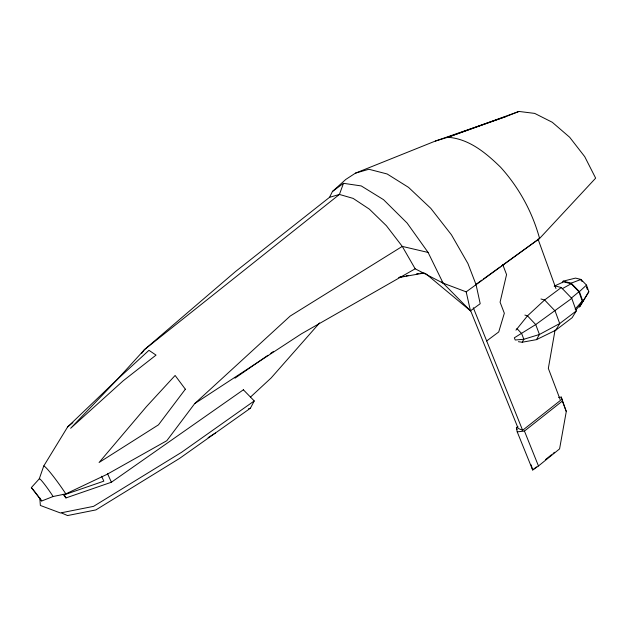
<?xml version="1.0" encoding="UTF-8"?>
<svg xmlns="http://www.w3.org/2000/svg" width="627" height="627" viewBox="0 0 627 627"><rect width="100%" height="100%" fill="white"/><g stroke="black" fill="none" stroke-linecap="round" stroke-linejoin="round"><path stroke-width="0.94" d="M555.06 330.108L548.335 368.378L560.467 400.387L522.628 430.294L518.184 428.413L470.548 310.506M558.571 397.424L561.275 397.095L566.283 411.508L559.582 448.893L538.468 465.971L532.66 469.984L517.212 431.87L516.389 427.653L517.933 426.438M355.446 173.146L368.888 169.259L387.141 173.977L408.538 187.379L430.82 208.383L451.424 234.788L467.93 263.552L476.073 284.705L480.204 303.719L470.462 310.835L443.124 283.153L428.1 252.446L402.275 246.403L290.183 316.063L194.699 403.6L166.813 440.71L107.045 474.333L65.851 493.888L53.115 496.513L41.711 500.989L31.35 487.587L39.274 478.84L43.741 466.01L67.645 426.901L117.625 379.123L148.96 350.313L156.029 355.109L123.229 380.769L70.639 428.288L117.625 379.123L144.398 349.67L235.431 271.616L329.52 197.34L339.419 194.441L353.134 198.398L369.366 209.144L386.397 225.728L402.275 246.403L415.176 268.803L443.124 283.153L466.182 291.853L539.588 238.472L595.65 178.154L584.74 156.672L569.669 137.258L552.277 122.273L534.698 113.401L518.96 111.441L447.843 137.266L435.357 141.059L355.446 173.146L345.736 179.471L332.467 191.462L329.52 197.34M428.1 252.446L407.095 223.032L383.544 199.684L361.238 185.929L343.486 183.319L339.419 194.441L144.398 349.67L141.514 353.589M61.807 513.074L67.551 515.559L95.9 509.908L179.604 458.392L250.4 408.232L254.241 400.935L243.347 389.767M518.411 341.707L522.228 342.224L523.851 339.262L539.447 334.473L559.707 323.548L576.268 310.961L571.777 298.374L561.298 287.527L554.871 285.881M562.286 282.746L563.164 281.162L575.523 278.106L580.963 279.43L586.496 285.105L588.816 291.759L579.591 306.901L588.816 291.759M522.228 342.224L536.5 339.638L539.447 334.473L535.717 324.567L527.479 315.851L524.885 315.083M536.5 339.638L555.765 330.186L559.707 323.548L555.099 310.961L544.612 299.996L540.983 298.993M554.182 286.147L563.61 281.86L571.181 283.757L578.956 291.767L582.256 301.117L579.152 306.203L575.978 309.863M576.268 310.961L572.153 317.701L555.765 330.186M515.95 330.163L527.479 315.851L544.612 299.996L561.298 287.527M319.598 322.936L271.13 377.963L250.416 397.15M575.139 309.064L582.256 301.117M582.883 301.516L579.395 291.633L586.496 285.105M571.244 298.162L578.956 291.767M67.645 426.901L72.897 422.598M536.438 466.927L532.66 469.984L531.163 464.866M545.498 459.599L551.541 454.708M553.053 453.493L554.566 452.271M517.212 431.87L524.446 431.07L562.341 401.092L561.275 397.095M571.777 298.374L535.717 324.567L514.352 337.796L515.214 340.022L523.851 339.262L521.656 333.58L516.938 328.548M486.677 340.955L498.724 331.965L504.335 313.241L500.08 302.175L506.561 274.579L502.744 264.57M332.467 191.462L343.486 183.319M475.532 284.713L481.865 280.144M483.441 279.007L500.048 267.016M501.631 265.872L539.588 238.472C532.339 211.989 519.031 187.606 500.605 167.237C485.996 152.988 469.09 138.779 447.843 137.266L505.793 116.614L435.357 141.059M254.241 400.935L181.532 452.333L93.541 506.365L60.396 512.964L40.347 505.456L39.807 497.83M63.061 494.295L65.937 497.94L111.394 482.241L243.378 389.798M234.984 378.175L267.909 355.313M270.315 353.636L273.529 351.41M194.699 403.6L301.321 333.885L415.176 268.803M208.133 437.646L215.429 433.014M562.168 288.757L571.181 283.757M506.71 116.285L518.96 111.441M563.164 281.162L571.173 283.161L580.963 279.43M248.59 408.694L250.4 408.232M399.634 277.134L404.297 276.248M406.163 275.896L408.028 275.543M416.422 273.96L418.287 273.607M424.393 272.996L398.654 277.542M420.098 273.372L422.802 273.011M441.62 281.907L443.124 283.153M425.451 273.396L470.462 310.835L466.182 291.853M580.97 280.269L582.201 281.523M571.173 283.161L579.395 291.633M65.937 497.94L64.299 494.789L103.839 481.152L101.582 476.23M107.523 473.636L111.394 482.241M516.389 427.653L517.11 429.432M524.446 431.07L538.468 465.971M473.314 307.732L522.628 430.294M562.341 401.092L566.283 411.508M538.052 239.138L555.953 288.545M586.464 286.978L587.342 289.502M39.274 478.84A15.361 1.207 55 0 1 43.984 483.589A15.361 1.207 55 0 1 53.115 496.513M43.741 466.01A27.423 2.39 55 0 1 65.851 493.888M31.35 487.587A24.955 1.716 55 0 1 41.711 500.989M185.349 389.21L158.49 424.824L99.09 462.491L146.436 406.633L175.121 375.471L185.349 389.21"/></g></svg>
